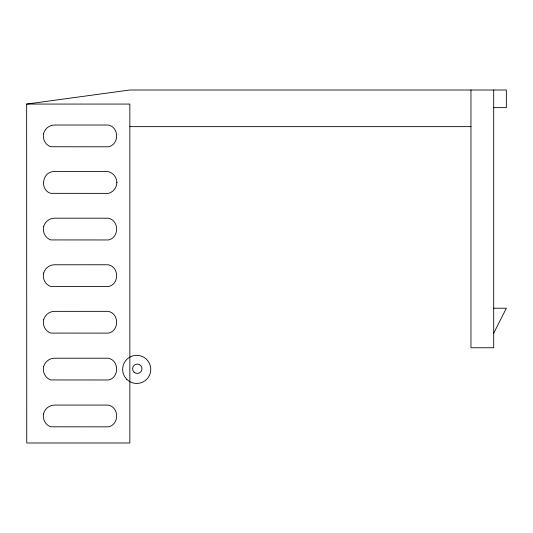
<?xml version="1.0" encoding="UTF-8"?>
<svg xmlns="http://www.w3.org/2000/svg" width="533" height="533" viewBox="0 0 533 533"><rect width="100%" height="100%" fill="white"/><g stroke="black" fill="none" stroke-linecap="round" stroke-linejoin="round"><path stroke-width="0.8" d="M116.86 182.513C116.834 187.483 113.316 192.06 108.525 193.372L50.815 193.339C38.956 189.941 42.547 170.573 54.866 171.613L108.172 171.599C113.156 172.732 116.834 177.422 116.86 182.513L116.82 182.239M493.698 333.225L506.35 308.214L493.698 308.214M26.65 104.068L129.852 104.068L129.852 442.99L26.757 442.99L26.65 104.068L129.746 90.01L506.35 90.01L506.35 107.639L493.698 107.639M129.852 126.647L470.959 126.647M493.698 90.01L493.698 347.756L470.959 347.756L470.959 90.01M43.679 133.323C42.214 138.773 45.372 145.043 50.815 146.755L108.525 146.795C119.485 144.396 119.265 127.021 108.172 125.022L54.866 125.028C49.769 124.849 45.019 128.426 43.679 133.323M43.679 226.485C42.214 231.935 45.372 238.204 50.815 239.923L108.525 239.957C119.485 237.558 119.265 220.182 108.172 218.184L54.866 218.19C49.769 218.01 45.019 221.588 43.679 226.485M43.679 273.069C42.214 278.512 45.372 284.789 50.815 286.501L108.525 286.541C119.485 284.142 119.265 266.767 108.172 264.768L54.866 264.774C49.769 264.595 45.019 268.172 43.679 273.069M43.679 319.647C42.214 325.097 45.372 331.373 50.815 333.085L108.525 333.118C119.485 330.726 119.265 313.351 108.172 311.345L54.866 311.359C49.769 311.179 45.019 314.756 43.679 319.647M43.679 366.511C42.214 371.961 45.372 378.23 50.815 379.949L108.525 379.982C119.485 377.584 119.265 360.208 108.172 358.209L54.866 358.216C49.769 358.036 45.019 361.614 43.679 366.511M43.679 413.375C42.214 418.825 45.372 425.094 50.815 426.806L108.525 426.846C119.485 424.448 119.265 407.072 108.172 405.073L54.866 405.08C49.769 404.9 45.019 408.478 43.679 413.375M134.169 372.261A4.684 4.684 0 0 0 141.871 369.695A4.684 4.684 0 0 0 135.802 364.312A4.684 4.684 0 0 0 134.169 372.261M126.767 379.329A14.058 14.058 0 0 0 150.286 373.027A14.058 14.058 0 0 0 133.07 355.811A14.058 14.058 0 0 0 126.767 379.329"/></g></svg>
